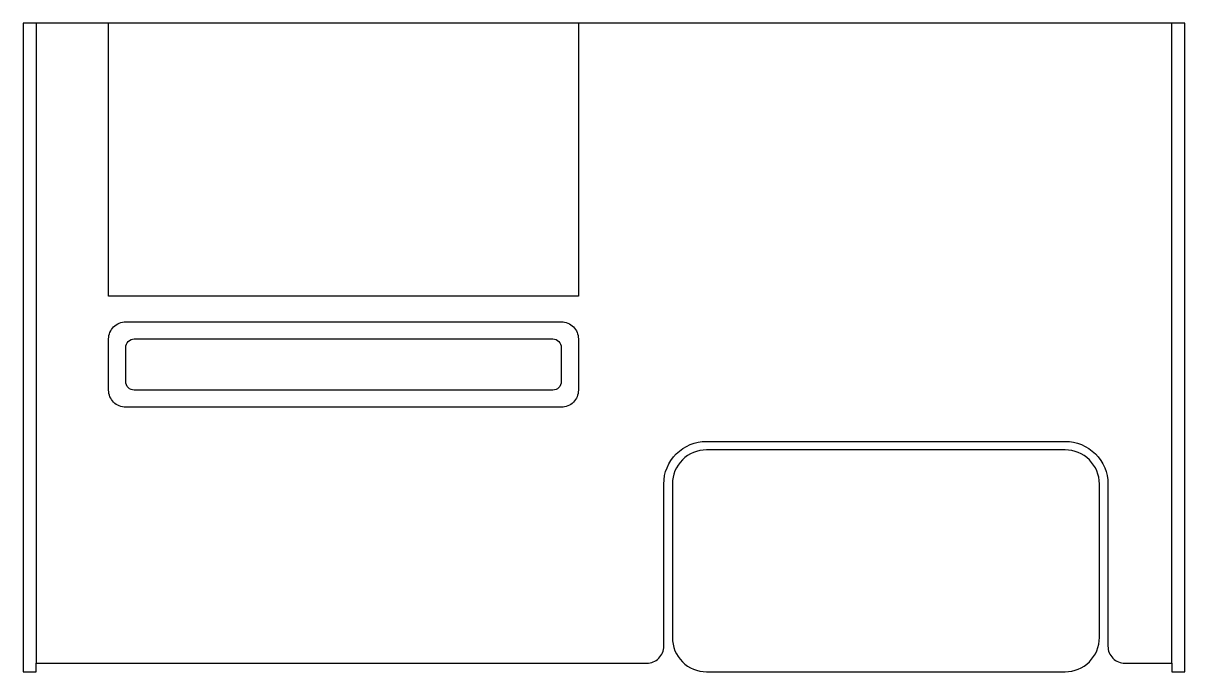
# Model space of a CAD drawing. Extents: x 7.71 to 9.07, y 8.78 to 9.54.
import ezdxf

# ---------------------------------------------------------------- set-up
doc = ezdxf.new("R2010")
doc.units = 0
doc.layers.get('0').update_dxf_attribs({"linetype": 'CONTINUOUS'})

msp = doc.modelspace()

# ---------------------------------------------------------------- linework, layer by layer
at = {"color": 0}
for p, q in [((7.7233, 9.5405), (7.7233, 8.7905)), ((9.0533, 8.7905), (9.0533, 9.5405))]:
    msp.add_line(p, q, dxfattribs=at)
for points in [[(9.0533, 8.7805), (9.0683, 8.7805), (9.0683, 9.5405), (7.7083, 9.5405), (7.7083, 8.7805), (7.7233, 8.7805), (7.7233, 8.7905), (8.4383, 8.7905, 0.414214), (8.4583, 8.8105), (8.4583, 9.0005, -0.414214), (8.5083, 9.0505), (8.9283, 9.0505, -0.414214), (8.9783, 9.0005), (8.9783, 8.8105, 0.414214), (8.9983, 8.7905), (9.0533, 8.7905)], [(8.3583, 9.1105, -0.414214), (8.3383, 9.0905), (7.8283, 9.0905, -0.414214), (7.8083, 9.1105), (7.8083, 9.1705, -0.414214), (7.8283, 9.1905), (8.3383, 9.1905, -0.414214), (8.3583, 9.1705)], [(8.3283, 9.1105), (7.8383, 9.1105, -0.414214), (7.8283, 9.1205), (7.8283, 9.1605, -0.414214), (7.8383, 9.1705), (8.3283, 9.1705, -0.414214), (8.3383, 9.1605), (8.3383, 9.1205, -0.414214)], [(8.4683, 8.8205, 0.414214), (8.5083, 8.7805), (8.9283, 8.7805, 0.414214), (8.9683, 8.8205), (8.9683, 9.0005, 0.414214), (8.9283, 9.0405), (8.5083, 9.0405, 0.414214), (8.4683, 9.0005)]]:
    msp.add_lwpolyline(points, format="xyb", close=True, dxfattribs=at)
msp.add_lwpolyline([(8.3583, 9.5405), (8.3583, 9.2205), (7.8083, 9.2205), (7.8083, 9.5405)], dxfattribs=at)

doc.saveas('drawing.dxf')
